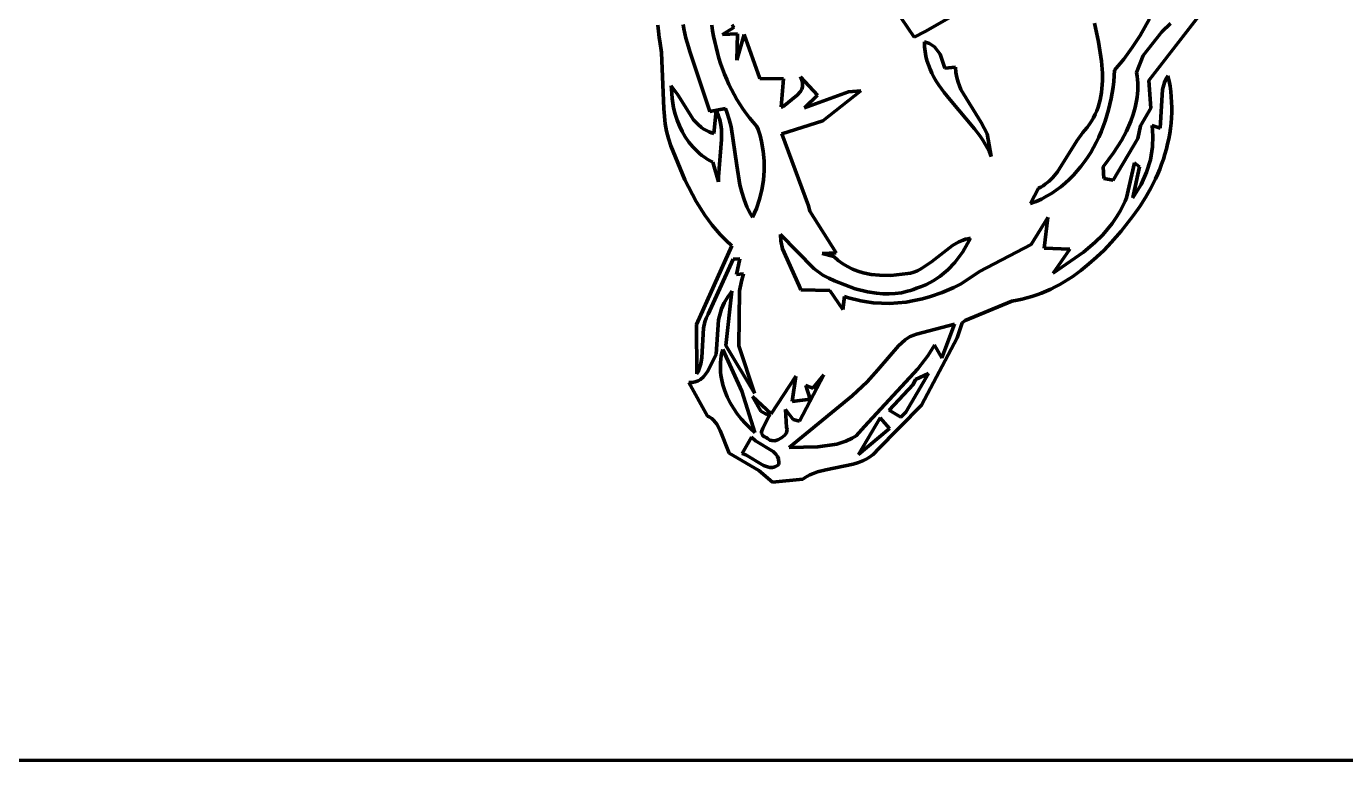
# Model space of a CAD drawing. Header units: millimetres. Extents: x 0 to 10.4, y 0 to 10.4.
# Drawn here: x 2.918 to 5.836, y 0 to 1.623 of the extents above; entities that cross this region are included whole.
import ezdxf

# ---------------------------------------------------------------- set-up
doc = ezdxf.new("R2010")
doc.units = ezdxf.units.MM
doc.layers.add('color#2b2b2bff', color=7, linetype='CONTINUOUS', lineweight=100)
doc.layers.add('color#fdfdfdff', color=7, linetype='CONTINUOUS', lineweight=100)

msp = doc.modelspace()

# ---------------------------------------------------------------- linework, layer by layer
at = {"layer": 'color#2b2b2bff'}
for p, q in [((5.1282, 1.7385), (4.9063, 1.6113)), ((5.5816, 1.7372), (5.4013, 1.5033)), ((4.8821, 1.5993), (4.8538, 1.6402)), ((5.4024, 1.6399), (5.3925, 1.6211)), ((4.3163, 1.612), (4.3151, 1.6257)), ((4.3182, 1.5983), (4.3163, 1.612)), ((4.3713, 1.6271), (4.3729, 1.6171)), ((4.3729, 1.6171), (4.3749, 1.6071)), ((4.3749, 1.6071), (4.3772, 1.5971)), ((4.4363, 1.6133), (4.4346, 1.6257)), ((4.4385, 1.601), (4.4363, 1.6133)), ((4.483, 1.6204), (4.4577, 1.6047)), ((4.4577, 1.6047), (4.4912, 1.6061)), ((4.4793, 1.6265), (4.483, 1.6204)), ((4.4912, 1.6061), (4.4898, 1.5484)), ((4.9063, 1.6113), (4.8821, 1.5993)), ((5.2899, 1.589), (5.281, 1.6302)), ((5.3925, 1.6211), (5.3819, 1.6027)), ((5.3883, 1.5587), (5.43, 1.6109)), ((5.43, 1.6109), (5.4489, 1.6293)), ((4.3197, 1.5901), (4.3182, 1.5983)), ((4.323, 1.5654), (4.3197, 1.5901)), ((4.3772, 1.5971), (4.3798, 1.5872)), ((4.3798, 1.5872), (4.3827, 1.5773)), ((4.3827, 1.5773), (4.386, 1.5675)), ((4.4409, 1.5887), (4.4385, 1.601)), ((4.4437, 1.5766), (4.4409, 1.5887)), ((4.4468, 1.5645), (4.4437, 1.5766)), ((4.4898, 1.5484), (4.5062, 1.6049)), ((4.5062, 1.6049), (4.5407, 1.508)), ((4.9049, 1.5889), (4.9157, 1.585)), ((4.9052, 1.578), (4.9049, 1.5889)), ((4.9062, 1.5675), (4.9052, 1.578)), ((4.9157, 1.585), (4.9267, 1.5777)), ((4.9267, 1.5777), (4.9394, 1.5614)), ((5.2966, 1.5459), (5.2899, 1.589)), ((5.3645, 1.576), (5.3455, 1.5505)), ((5.3819, 1.6027), (5.3645, 1.576)), ((4.328, 1.4405), (4.323, 1.5654)), ((4.386, 1.5675), (4.4304, 1.4345)), ((4.4502, 1.5525), (4.4468, 1.5645)), ((4.454, 1.5406), (4.4502, 1.5525)), ((4.9079, 1.5572), (4.9062, 1.5675)), ((4.9104, 1.5474), (4.9079, 1.5572)), ((4.9134, 1.5377), (4.9104, 1.5474)), ((4.9394, 1.5614), (4.9498, 1.5303)), ((5.3455, 1.5505), (5.325, 1.5261)), ((5.3737, 1.5207), (5.3883, 1.5587)), ((4.4581, 1.5289), (4.454, 1.5406)), ((4.4625, 1.5172), (4.4581, 1.5289)), ((4.9171, 1.5284), (4.9134, 1.5377)), ((4.9212, 1.5193), (4.9171, 1.5284)), ((4.9259, 1.5104), (4.9212, 1.5193)), ((4.9498, 1.5303), (4.9732, 1.5327)), ((4.9732, 1.5327), (4.9742, 1.5212)), ((4.9742, 1.5212), (4.9764, 1.5101)), ((5.2984, 1.5198), (5.2966, 1.5459)), ((5.2985, 1.5025), (5.2984, 1.5198)), ((5.325, 1.5261), (5.3244, 1.5136)), ((5.3751, 1.5129), (5.3737, 1.5207)), ((4.3447, 1.4916), (4.3449, 1.4846)), ((4.3594, 1.4716), (4.3447, 1.4916)), ((4.4673, 1.5058), (4.4625, 1.5172)), ((4.4724, 1.4944), (4.4673, 1.5058)), ((4.4779, 1.4833), (4.4724, 1.4944)), ((4.5407, 1.508), (4.5927, 1.5071)), ((4.5927, 1.5071), (4.5879, 1.4451)), ((4.6321, 1.5079), (4.6303, 1.5116)), ((4.6303, 1.5116), (4.6685, 1.471)), ((4.6334, 1.5043), (4.6321, 1.5079)), ((4.6333, 1.484), (4.6348, 1.4891)), ((4.6344, 1.501), (4.6334, 1.5043)), ((4.635, 1.4978), (4.6344, 1.501)), ((4.6348, 1.4891), (4.6352, 1.4919)), ((4.6352, 1.4948), (4.635, 1.4978)), ((4.6352, 1.4919), (4.6352, 1.4948)), ((4.931, 1.5017), (4.9259, 1.5104)), ((4.9365, 1.4932), (4.931, 1.5017)), ((4.9423, 1.4849), (4.9365, 1.4932)), ((4.9764, 1.5101), (4.9794, 1.4993)), ((4.9794, 1.4993), (4.9856, 1.4837)), ((5.2974, 1.4854), (5.2985, 1.5025)), ((5.322, 1.4884), (5.3202, 1.4759)), ((5.3234, 1.501), (5.322, 1.4884)), ((5.3244, 1.5136), (5.3234, 1.501)), ((5.3761, 1.5051), (5.3751, 1.5129)), ((5.3766, 1.4973), (5.3761, 1.5051)), ((5.3768, 1.4895), (5.3766, 1.4973)), ((5.3767, 1.4817), (5.3768, 1.4895)), ((5.4013, 1.5033), (5.4059, 1.4424)), ((5.4313, 1.4833), (5.4359, 1.4988)), ((5.4359, 1.4988), (5.4411, 1.5099)), ((5.4411, 1.5099), (5.4433, 1.5135)), ((5.4433, 1.5135), (5.4459, 1.502)), ((5.4459, 1.502), (5.448, 1.4904)), ((5.448, 1.4904), (5.4496, 1.4788)), ((4.3449, 1.4846), (4.3465, 1.4634)), ((4.3465, 1.4634), (4.35, 1.4426)), ((4.3942, 1.4165), (4.3594, 1.4716)), ((4.4837, 1.4723), (4.4779, 1.4833)), ((4.4899, 1.4615), (4.4837, 1.4723)), ((4.4964, 1.451), (4.4899, 1.4615)), ((4.5915, 1.445), (4.6236, 1.4708)), ((4.6236, 1.4708), (4.6308, 1.4792)), ((4.6308, 1.4792), (4.6333, 1.484)), ((4.6397, 1.4425), (4.7366, 1.4782)), ((4.6685, 1.471), (4.6397, 1.4425)), ((4.7638, 1.4803), (4.68, 1.4142)), ((4.7366, 1.4782), (4.7638, 1.4803)), ((4.9484, 1.4767), (4.9423, 1.4849)), ((4.9614, 1.4605), (4.9484, 1.4767)), ((5.0158, 1.3967), (4.9614, 1.4605)), ((4.9856, 1.4837), (5.0299, 1.4103)), ((5.2913, 1.4522), (5.2934, 1.4604)), ((5.2934, 1.4604), (5.2951, 1.4686)), ((5.2951, 1.4686), (5.2964, 1.477)), ((5.2964, 1.477), (5.2974, 1.4854)), ((5.3179, 1.4633), (5.3152, 1.4508)), ((5.3202, 1.4759), (5.3179, 1.4633)), ((5.3742, 1.4586), (5.3754, 1.4663)), ((5.3754, 1.4663), (5.3762, 1.474)), ((5.3762, 1.474), (5.3767, 1.4817)), ((5.4262, 1.3976), (5.4313, 1.4833)), ((5.4496, 1.4788), (5.4509, 1.4671)), ((5.4509, 1.4671), (5.4516, 1.4555)), ((4.3315, 1.4075), (4.328, 1.4405)), ((4.35, 1.4426), (4.3534, 1.429)), ((4.4304, 1.4345), (4.4649, 1.4416)), ((4.4437, 1.4369), (4.439, 1.3864)), ((4.4463, 1.4318), (4.4437, 1.4369)), ((4.4485, 1.4266), (4.4463, 1.4318)), ((4.4649, 1.4416), (4.4679, 1.4335)), ((4.4679, 1.4335), (4.473, 1.4171)), ((4.5033, 1.4406), (4.4964, 1.451)), ((4.5105, 1.4305), (4.5033, 1.4406)), ((4.5181, 1.4206), (4.5105, 1.4305)), ((4.5879, 1.4451), (4.5915, 1.445)), ((5.2826, 1.4286), (5.2859, 1.4363)), ((5.2859, 1.4363), (5.2888, 1.4442)), ((5.2888, 1.4442), (5.2913, 1.4522)), ((5.3121, 1.4383), (5.3086, 1.426)), ((5.3152, 1.4508), (5.3121, 1.4383)), ((5.3667, 1.4283), (5.371, 1.4433)), ((5.371, 1.4433), (5.3742, 1.4586)), ((5.4059, 1.4424), (5.3827, 1.4031)), ((5.4518, 1.4323), (5.4513, 1.4207)), ((5.4516, 1.4555), (5.4519, 1.4439)), ((5.4519, 1.4439), (5.4518, 1.4323)), ((4.3345, 1.3912), (4.3315, 1.4075)), ((4.3534, 1.429), (4.3576, 1.4157)), ((4.3576, 1.4157), (4.3628, 1.4028)), ((4.3628, 1.4028), (4.3688, 1.3904)), ((4.404, 1.4058), (4.3942, 1.4165)), ((4.4114, 1.3996), (4.404, 1.4058)), ((4.452, 1.4161), (4.4485, 1.4266)), ((4.4543, 1.4055), (4.452, 1.4161)), ((4.4557, 1.3948), (4.4543, 1.4055)), ((4.473, 1.4171), (4.4771, 1.4005)), ((4.526, 1.4109), (4.5181, 1.4206)), ((4.5343, 1.4015), (4.526, 1.4109)), ((4.5368, 1.395), (4.5343, 1.4015)), ((4.68, 1.4142), (4.5893, 1.3857)), ((5.0299, 1.4103), (5.0437, 1.3855)), ((5.2646, 1.3994), (5.2698, 1.4064)), ((5.2698, 1.4064), (5.2746, 1.4136)), ((5.2746, 1.4136), (5.2788, 1.421)), ((5.2788, 1.421), (5.2826, 1.4286)), ((5.3004, 1.4016), (5.2956, 1.3897)), ((5.3047, 1.4137), (5.3004, 1.4016)), ((5.3086, 1.426), (5.3047, 1.4137)), ((5.3518, 1.3916), (5.3614, 1.4134)), ((5.3614, 1.4134), (5.3667, 1.4283)), ((5.3827, 1.4031), (5.377, 1.3753)), ((5.4103, 1.3802), (5.4086, 1.4036)), ((5.4086, 1.4036), (5.4262, 1.3976)), ((5.4504, 1.4091), (5.4491, 1.3975)), ((5.4513, 1.4207), (5.4504, 1.4091)), ((4.3384, 1.375), (4.3345, 1.3912)), ((4.3435, 1.3589), (4.3384, 1.375)), ((4.3688, 1.3904), (4.3757, 1.3785)), ((4.3757, 1.3785), (4.3836, 1.3672)), ((4.4154, 1.3967), (4.4114, 1.3996)), ((4.4197, 1.3942), (4.4154, 1.3967)), ((4.4241, 1.3918), (4.4197, 1.3942)), ((4.4288, 1.3897), (4.4241, 1.3918)), ((4.4338, 1.3879), (4.4288, 1.3897)), ((4.439, 1.3864), (4.4338, 1.3879)), ((4.4489, 1.2903), (4.456, 1.3731)), ((4.456, 1.3731), (4.4557, 1.3948)), ((4.4771, 1.4005), (4.4896, 1.3151)), ((4.5411, 1.3817), (4.5368, 1.395)), ((4.5446, 1.3681), (4.5411, 1.3817)), ((4.5893, 1.3857), (4.6484, 1.2263)), ((5.0281, 1.38), (5.0158, 1.3967)), ((5.0339, 1.3714), (5.0281, 1.38)), ((5.0437, 1.3855), (5.0527, 1.335)), ((5.2416, 1.3701), (5.2551, 1.3883)), ((5.2551, 1.3883), (5.2588, 1.3926)), ((5.2588, 1.3926), (5.2646, 1.3994)), ((5.2904, 1.378), (5.2849, 1.3665)), ((5.2956, 1.3897), (5.2904, 1.378)), ((5.377, 1.3753), (5.3226, 1.2832)), ((5.3404, 1.3706), (5.3518, 1.3916)), ((5.4093, 1.3569), (5.4103, 1.3802)), ((5.4452, 1.3746), (5.4428, 1.3632)), ((5.4473, 1.386), (5.4452, 1.3746)), ((5.4491, 1.3975), (5.4473, 1.386)), ((4.3748, 1.2839), (4.3435, 1.3589)), ((4.3836, 1.3672), (4.3923, 1.3567)), ((4.3923, 1.3567), (4.4021, 1.3468)), ((4.4021, 1.3468), (4.4073, 1.3422)), ((4.5483, 1.3472), (4.5446, 1.3681)), ((4.5501, 1.3259), (4.5483, 1.3472)), ((5.0392, 1.3627), (5.0339, 1.3714)), ((5.0442, 1.3537), (5.0392, 1.3627)), ((5.0487, 1.3445), (5.0442, 1.3537)), ((5.0527, 1.335), (5.0487, 1.3445)), ((5.1994, 1.3017), (5.2416, 1.3701)), ((5.2725, 1.3442), (5.2657, 1.3334)), ((5.2789, 1.3552), (5.2725, 1.3442)), ((5.2849, 1.3665), (5.2789, 1.3552)), ((5.2998, 1.3127), (5.3233, 1.3437)), ((5.3233, 1.3437), (5.3404, 1.3706)), ((5.4045, 1.3282), (5.4093, 1.3569)), ((5.44, 1.3519), (5.4368, 1.3407)), ((5.4428, 1.3632), (5.44, 1.3519)), ((4.4073, 1.3422), (4.4127, 1.3378)), ((4.4127, 1.3378), (4.4184, 1.3337)), ((4.4184, 1.3337), (4.4243, 1.3297)), ((4.4243, 1.3297), (4.4305, 1.326)), ((4.4305, 1.326), (4.437, 1.3226)), ((4.437, 1.3226), (4.4493, 1.2794)), ((4.4896, 1.3151), (4.4967, 1.2728)), ((4.5501, 1.3044), (4.5501, 1.3259)), ((5.2584, 1.323), (5.2508, 1.3129)), ((5.2657, 1.3334), (5.2584, 1.323)), ((5.3516, 1.2441), (5.3691, 1.321)), ((5.3691, 1.321), (5.3803, 1.3122)), ((5.3961, 1.3003), (5.4045, 1.3282)), ((5.4294, 1.3185), (5.4252, 1.3076)), ((5.4333, 1.3295), (5.4294, 1.3185)), ((5.4368, 1.3407), (5.4333, 1.3295)), ((4.4493, 1.2794), (4.4489, 1.2903)), ((4.5484, 1.2829), (4.5501, 1.3044)), ((5.1806, 1.2809), (5.1886, 1.2888)), ((5.1886, 1.2888), (5.1994, 1.3017)), ((5.2254, 1.285), (5.2162, 1.2765)), ((5.2343, 1.2939), (5.2254, 1.285)), ((5.2428, 1.3032), (5.2343, 1.2939)), ((5.2508, 1.3129), (5.2428, 1.3032)), ((5.3014, 1.2869), (5.2998, 1.3127)), ((5.3226, 1.2832), (5.3014, 1.2869)), ((5.3803, 1.3122), (5.3675, 1.2516)), ((5.3842, 1.2736), (5.3961, 1.3003)), ((5.4159, 1.286), (5.4109, 1.2755)), ((5.4207, 1.2967), (5.4159, 1.286)), ((5.4252, 1.3076), (5.4207, 1.2967)), ((4.4, 1.2358), (4.3748, 1.2839)), ((4.4967, 1.2728), (4.5008, 1.2562)), ((4.5008, 1.2562), (4.5059, 1.24)), ((4.5398, 1.2407), (4.5449, 1.2616)), ((4.5449, 1.2616), (4.5484, 1.2829)), ((5.1397, 1.2311), (5.1569, 1.2649)), ((5.1569, 1.2649), (5.1621, 1.2676)), ((5.1621, 1.2676), (5.1671, 1.2706)), ((5.1671, 1.2706), (5.1718, 1.2739)), ((5.1718, 1.2739), (5.1806, 1.2809)), ((5.1964, 1.2609), (5.1859, 1.2538)), ((5.2065, 1.2684), (5.1964, 1.2609)), ((5.2162, 1.2765), (5.2065, 1.2684)), ((5.3659, 1.2437), (5.3842, 1.2736)), ((5.4055, 1.2651), (5.3939, 1.2447)), ((5.4109, 1.2755), (5.4055, 1.2651)), ((4.4193, 1.2053), (4.4, 1.2358)), ((4.5059, 1.24), (4.5089, 1.232)), ((4.5089, 1.232), (4.5122, 1.2241)), ((4.533, 1.2205), (4.5398, 1.2407)), ((4.6484, 1.2263), (4.6516, 1.2141)), ((5.1519, 1.2359), (5.1397, 1.2311)), ((5.1636, 1.2413), (5.1519, 1.2359)), ((5.1749, 1.2473), (5.1636, 1.2413)), ((5.1859, 1.2538), (5.1749, 1.2473)), ((5.3376, 1.2142), (5.3451, 1.2288)), ((5.3451, 1.2288), (5.3485, 1.2364)), ((5.3485, 1.2364), (5.3516, 1.2441)), ((5.3675, 1.2516), (5.3659, 1.2437)), ((5.3939, 1.2447), (5.3813, 1.225)), ((4.4354, 1.1836), (4.4193, 1.2053)), ((4.5122, 1.2241), (4.5159, 1.2163)), ((4.5159, 1.2163), (4.52, 1.2087)), ((4.52, 1.2087), (4.5245, 1.2011)), ((4.5245, 1.2011), (4.533, 1.2205)), ((4.6516, 1.2141), (4.7097, 1.1221)), ((5.1409, 1.1405), (5.1778, 1.2007)), ((5.1778, 1.2007), (5.1694, 1.1323)), ((5.3199, 1.1871), (5.3292, 1.2003)), ((5.3292, 1.2003), (5.3376, 1.2142)), ((5.3607, 1.1969), (5.34, 1.1705)), ((5.3678, 1.206), (5.3607, 1.1969)), ((5.3813, 1.225), (5.3678, 1.206)), ((4.453, 1.163), (4.4354, 1.1836)), ((5.2991, 1.1623), (5.3098, 1.1744)), ((5.3098, 1.1744), (5.3199, 1.1871)), ((5.34, 1.1705), (5.3178, 1.1449)), ((4.4655, 1.15), (4.453, 1.163)), ((4.4789, 1.1376), (4.4655, 1.15)), ((4.6601, 1.0878), (4.5867, 1.1627)), ((4.5867, 1.1627), (4.5874, 1.1489)), ((4.5874, 1.1489), (4.5908, 1.1313)), ((4.9205, 1.1026), (4.9669, 1.1386)), ((4.9669, 1.1386), (4.9807, 1.1464)), ((4.9807, 1.1464), (4.9905, 1.1505)), ((5.0063, 1.1547), (4.9894, 1.1245)), ((4.9905, 1.1505), (4.9956, 1.1522)), ((4.9956, 1.1522), (5.0009, 1.1536)), ((5.0009, 1.1536), (5.0063, 1.1547)), ((5.0268, 1.0811), (5.1409, 1.1405)), ((5.2569, 1.124), (5.2818, 1.1452)), ((5.2818, 1.1452), (5.2991, 1.1623)), ((5.3178, 1.1449), (5.3021, 1.1285)), ((4.4005, 0.964), (4.4789, 1.1376)), ((4.4962, 1.1091), (4.4816, 1.1083)), ((4.489, 1.0746), (4.4962, 1.1091)), ((4.5908, 1.1313), (4.6278, 1.0491)), ((4.7097, 1.1221), (4.6782, 1.1207)), ((4.6782, 1.1207), (4.7044, 1.114)), ((4.7044, 1.114), (4.714, 1.1056)), ((4.9894, 1.1245), (4.9721, 1.1013)), ((5.1694, 1.1323), (5.2265, 1.1301)), ((5.2265, 1.1301), (5.1897, 1.0777)), ((5.1897, 1.0777), (5.2569, 1.124)), ((5.2857, 1.1127), (5.2687, 1.0977)), ((5.3021, 1.1285), (5.2857, 1.1127)), ((4.4816, 1.1083), (4.4263, 0.9868)), ((4.6801, 1.0732), (4.6601, 1.0878)), ((4.714, 1.1056), (4.7242, 1.0982)), ((4.7242, 1.0982), (4.7348, 1.0918)), ((4.7348, 1.0918), (4.7459, 1.0864)), ((4.7459, 1.0864), (4.7573, 1.082)), ((4.7573, 1.082), (4.769, 1.0784)), ((4.8791, 1.0789), (4.8891, 1.0829)), ((4.8891, 1.0829), (4.8985, 1.0877)), ((4.8985, 1.0877), (4.9205, 1.1026)), ((4.9563, 1.0846), (4.9388, 1.0698)), ((4.9721, 1.1013), (4.9563, 1.0846)), ((4.9861, 1.0536), (5.0268, 1.0811)), ((5.251, 1.0835), (5.2327, 1.0702)), ((5.2687, 1.0977), (5.251, 1.0835)), ((4.5048, 1.0759), (4.489, 1.0746)), ((4.496, 1.0384), (4.5, 1.06)), ((4.5, 1.06), (4.5048, 1.0759)), ((4.6934, 1.066), (4.6801, 1.0732)), ((4.7059, 1.0602), (4.6934, 1.066)), ((4.7515, 1.043), (4.7059, 1.0602)), ((4.769, 1.0784), (4.7871, 1.0746)), ((4.7871, 1.0746), (4.8056, 1.0726)), ((4.8056, 1.0726), (4.8306, 1.0723)), ((4.8306, 1.0723), (4.8678, 1.0763)), ((4.8678, 1.0763), (4.8739, 1.0774)), ((4.8739, 1.0774), (4.8791, 1.0789)), ((4.9091, 1.0523), (4.8984, 1.0479)), ((4.9244, 1.0603), (4.9091, 1.0523)), ((4.9388, 1.0698), (4.9244, 1.0603)), ((4.9697, 1.0455), (4.9861, 1.0536)), ((5.204, 1.0524), (5.1941, 1.0471)), ((5.2137, 1.0581), (5.204, 1.0524)), ((5.2233, 1.064), (5.2137, 1.0581)), ((5.2327, 1.0702), (5.2233, 1.064)), ((4.462, 1.012), (4.4695, 1.0251)), ((4.4789, 1.0373), (4.4655, 0.9173)), ((4.4695, 1.0251), (4.4756, 1.0334)), ((4.4756, 1.0334), (4.4789, 1.0373)), ((4.4941, 0.9168), (4.496, 1.0384)), ((4.6278, 1.0491), (4.6313, 1.0409)), ((4.6313, 1.0409), (4.6957, 1.0391)), ((4.6957, 1.0391), (4.7244, 0.9968)), ((4.7244, 0.9968), (4.7282, 1.0261)), ((4.7282, 1.0261), (4.7371, 1.0231)), ((4.7371, 1.0231), (4.746, 1.0205)), ((4.7785, 1.0361), (4.7515, 1.043)), ((4.799, 1.0328), (4.7785, 1.0361)), ((4.8127, 1.0316), (4.799, 1.0328)), ((4.8264, 1.0314), (4.8127, 1.0316)), ((4.8401, 1.0322), (4.8264, 1.0314)), ((4.8537, 1.0342), (4.8401, 1.0322)), ((4.8672, 1.0373), (4.8537, 1.0342)), ((4.8739, 1.0393), (4.8672, 1.0373)), ((4.8806, 1.0416), (4.8739, 1.0393)), ((4.8873, 1.0443), (4.8806, 1.0416)), ((4.8984, 1.0479), (4.8873, 1.0443)), ((4.9004, 1.0207), (4.9181, 1.0257)), ((4.9181, 1.0257), (4.9442, 1.0347)), ((4.9442, 1.0347), (4.9697, 1.0455)), ((5.1316, 1.0225), (5.1207, 1.0197)), ((5.1424, 1.0256), (5.1316, 1.0225)), ((5.1531, 1.0292), (5.1424, 1.0256)), ((5.1636, 1.0331), (5.1531, 1.0292)), ((5.1739, 1.0374), (5.1636, 1.0331)), ((5.1841, 1.0421), (5.1739, 1.0374)), ((5.1941, 1.0471), (5.1841, 1.0421)), ((4.4494, 0.9741), (4.4561, 0.9982)), ((4.4561, 0.9982), (4.462, 1.012)), ((4.746, 1.0205), (4.755, 1.0181)), ((4.755, 1.0181), (4.764, 1.0161)), ((4.764, 1.0161), (4.7731, 1.0144)), ((4.7731, 1.0144), (4.7913, 1.0119)), ((4.7913, 1.0119), (4.8095, 1.0107)), ((4.8095, 1.0107), (4.8278, 1.0106)), ((4.8278, 1.0106), (4.8461, 1.0116)), ((4.8461, 1.0116), (4.8643, 1.0136)), ((4.8643, 1.0136), (4.8824, 1.0167)), ((4.8824, 1.0167), (4.9004, 1.0207)), ((5.0984, 1.0155), (4.9951, 0.9729)), ((5.1096, 1.0174), (5.0984, 1.0155)), ((5.1207, 1.0197), (5.1096, 1.0174)), ((4.4016, 0.855), (4.4005, 0.964)), ((4.4189, 0.9695), (4.416, 0.956)), ((4.422, 0.9782), (4.4189, 0.9695)), ((4.4263, 0.9868), (4.422, 0.9782)), ((4.4443, 0.8983), (4.4494, 0.9741)), ((4.971, 0.9649), (4.8873, 0.9424)), ((4.9433, 0.8902), (4.971, 0.9649)), ((4.9885, 0.9679), (4.9769, 0.9346)), ((4.9951, 0.9729), (4.9885, 0.9679)), ((4.416, 0.956), (4.4124, 0.8907)), ((4.872, 0.9365), (4.8619, 0.9301)), ((4.8793, 0.9399), (4.872, 0.9365)), ((4.8873, 0.9424), (4.8793, 0.9399)), ((4.9769, 0.9346), (4.8981, 0.7853)), ((4.4585, 0.9087), (4.4567, 0.9015)), ((4.5012, 0.8163), (4.4585, 0.9087)), ((4.4655, 0.9173), (4.5285, 0.812)), ((4.5285, 0.812), (4.4941, 0.9168)), ((4.8472, 0.9166), (4.8018, 0.864)), ((4.8619, 0.9301), (4.8472, 0.9166)), ((4.912, 0.8949), (4.9268, 0.9182)), ((4.9268, 0.9182), (4.9433, 0.8902)), ((4.41, 0.877), (4.4075, 0.868)), ((4.4124, 0.8907), (4.41, 0.877)), ((4.4256, 0.8604), (4.4443, 0.8983)), ((4.4537, 0.88), (4.4534, 0.8729)), ((4.4543, 0.8872), (4.4537, 0.88)), ((4.4553, 0.8944), (4.4543, 0.8872)), ((4.4567, 0.9015), (4.4553, 0.8944)), ((4.8902, 0.8656), (4.912, 0.8949)), ((4.9217, 0.8888), (4.9217, 0.8888)), ((4.4039, 0.8593), (4.4016, 0.855)), ((4.4075, 0.868), (4.4039, 0.8593)), ((4.4092, 0.8423), (4.4162, 0.8481)), ((4.4162, 0.8481), (4.4256, 0.8604)), ((4.4534, 0.8729), (4.4535, 0.8658)), ((4.4535, 0.8658), (4.4539, 0.8587)), ((4.4539, 0.8587), (4.4547, 0.8517)), ((4.4547, 0.8517), (4.4558, 0.8447)), ((4.6206, 0.8499), (4.566, 0.7667)), ((4.6121, 0.7934), (4.6206, 0.8499)), ((4.6283, 0.7499), (4.6821, 0.8524)), ((4.6821, 0.8524), (4.6577, 0.8231)), ((4.7721, 0.7385), (4.8902, 0.8656)), ((4.796, 0.8571), (4.7778, 0.837)), ((4.8018, 0.864), (4.796, 0.8571)), ((4.8637, 0.7701), (4.9135, 0.8557)), ((4.9135, 0.8557), (4.8851, 0.8427)), ((4.4251, 0.7614), (4.3838, 0.8356)), ((4.3838, 0.8356), (4.3876, 0.8356)), ((4.3876, 0.8356), (4.3912, 0.8359)), ((4.3912, 0.8359), (4.3979, 0.8372)), ((4.3979, 0.8372), (4.4039, 0.8393)), ((4.4039, 0.8393), (4.4092, 0.8423)), ((4.4558, 0.8447), (4.4589, 0.8308)), ((4.4589, 0.8308), (4.4632, 0.8172)), ((4.4632, 0.8172), (4.4685, 0.804)), ((4.6577, 0.8231), (4.6422, 0.8291)), ((4.6422, 0.8291), (4.6518, 0.7988)), ((4.7778, 0.837), (4.7452, 0.806)), ((4.8799, 0.8311), (4.8265, 0.7748)), ((4.8851, 0.8427), (4.8799, 0.8311)), ((4.4685, 0.804), (4.4749, 0.7911)), ((4.4749, 0.7911), (4.4822, 0.7787)), ((4.5297, 0.7255), (4.5012, 0.8163)), ((4.566, 0.7667), (4.5246, 0.8049)), ((4.5246, 0.8049), (4.5428, 0.7721)), ((4.7452, 0.806), (4.6057, 0.6918)), ((4.6518, 0.7988), (4.6121, 0.7934)), ((4.4284, 0.7597), (4.4251, 0.7614)), ((4.4342, 0.7559), (4.4284, 0.7597)), ((4.4822, 0.7787), (4.4903, 0.7668)), ((4.4903, 0.7668), (4.4992, 0.7555)), ((4.5428, 0.7721), (4.5529, 0.7662)), ((4.5608, 0.7609), (4.547, 0.7346)), ((4.5529, 0.7662), (4.5617, 0.7645)), ((4.5617, 0.7645), (4.5608, 0.7609)), ((4.6, 0.7366), (4.5976, 0.7761)), ((4.5976, 0.7761), (4.6142, 0.7536)), ((4.8981, 0.7853), (4.8003, 0.686)), ((4.8265, 0.7748), (4.8523, 0.7588)), ((4.8523, 0.7588), (4.8637, 0.7701)), ((4.4392, 0.7514), (4.4342, 0.7559)), ((4.4454, 0.7439), (4.4392, 0.7514)), ((4.453, 0.7295), (4.4454, 0.7439)), ((4.4992, 0.7555), (4.5088, 0.7448)), ((4.5088, 0.7448), (4.519, 0.7348)), ((4.519, 0.7348), (4.5297, 0.7255)), ((4.547, 0.7346), (4.5447, 0.727)), ((4.6009, 0.7326), (4.6, 0.7366)), ((4.6006, 0.7286), (4.6009, 0.7326)), ((4.6142, 0.7536), (4.6283, 0.7499)), ((4.754, 0.718), (4.7721, 0.7385)), ((4.8066, 0.7573), (4.7588, 0.6766)), ((4.7588, 0.6766), (4.8275, 0.7337)), ((4.8275, 0.7337), (4.8066, 0.7573)), ((4.473, 0.6795), (4.453, 0.7295)), ((4.5222, 0.7148), (4.5016, 0.6786)), ((4.5314, 0.7071), (4.5222, 0.7148)), ((4.5701, 0.6834), (4.5314, 0.7071)), ((4.5447, 0.727), (4.5447, 0.7236)), ((4.5447, 0.7236), (4.5457, 0.7205)), ((4.5457, 0.7205), (4.5466, 0.7191)), ((4.5466, 0.7191), (4.5478, 0.7178)), ((4.5478, 0.7178), (4.5494, 0.7166)), ((4.5494, 0.7166), (4.5514, 0.7155)), ((4.5514, 0.7155), (4.5537, 0.7145)), ((4.5537, 0.7145), (4.5565, 0.7137)), ((4.5565, 0.7137), (4.5579, 0.712)), ((4.5579, 0.712), (4.5595, 0.7105)), ((4.5595, 0.7105), (4.563, 0.7083)), ((4.563, 0.7083), (4.5671, 0.7072)), ((4.5671, 0.7072), (4.5736, 0.7071)), ((4.5736, 0.7071), (4.5803, 0.7087)), ((4.5803, 0.7087), (4.5889, 0.7131)), ((4.5889, 0.7131), (4.5958, 0.7193)), ((4.5958, 0.7193), (4.5993, 0.7248)), ((4.5993, 0.7248), (4.6006, 0.7286)), ((4.7107, 0.6997), (4.7306, 0.7059)), ((4.7306, 0.7059), (4.7449, 0.7125)), ((4.7449, 0.7125), (4.754, 0.718)), ((4.5382, 0.6409), (4.473, 0.6795)), ((4.5016, 0.6786), (4.5097, 0.6755)), ((4.5097, 0.6755), (4.5489, 0.6521)), ((4.5763, 0.6771), (4.5701, 0.6834)), ((4.5795, 0.6723), (4.5763, 0.6771)), ((4.5817, 0.667), (4.5795, 0.6723)), ((4.6057, 0.6918), (4.6689, 0.6938)), ((4.6689, 0.6938), (4.7107, 0.6997)), ((4.786, 0.6729), (4.7809, 0.6694)), ((4.791, 0.6768), (4.786, 0.6729)), ((4.7957, 0.6811), (4.791, 0.6768)), ((4.8003, 0.686), (4.7957, 0.6811)), ((4.5489, 0.6521), (4.5573, 0.649)), ((4.5573, 0.649), (4.563, 0.648)), ((4.563, 0.648), (4.5686, 0.6481)), ((4.5686, 0.6481), (4.5713, 0.6486)), ((4.5713, 0.6486), (4.5741, 0.6494)), ((4.5741, 0.6494), (4.5769, 0.6506)), ((4.5769, 0.6506), (4.5797, 0.6522)), ((4.5797, 0.6522), (4.5824, 0.6542)), ((4.5823, 0.6641), (4.5817, 0.667)), ((4.5827, 0.661), (4.5823, 0.6641)), ((4.5824, 0.6542), (4.5827, 0.6577)), ((4.5827, 0.6577), (4.5827, 0.661)), ((4.6864, 0.643), (4.6685, 0.6384)), ((4.7474, 0.6551), (4.6864, 0.643)), ((4.759, 0.6588), (4.7474, 0.6551)), ((4.7702, 0.6635), (4.759, 0.6588)), ((4.7756, 0.6663), (4.7702, 0.6635)), ((4.7809, 0.6694), (4.7756, 0.6663)), ((4.5687, 0.6152), (4.5382, 0.6409)), ((4.6355, 0.6223), (4.5687, 0.6152)), ((4.6406, 0.6258), (4.6355, 0.6223)), ((4.646, 0.629), (4.6406, 0.6258)), ((4.6514, 0.6317), (4.646, 0.629)), ((4.657, 0.6342), (4.6514, 0.6317)), ((4.6685, 0.6384), (4.657, 0.6342))]:
    msp.add_line(p, q, dxfattribs=at)
at = {"layer": 'color#fdfdfdff'}
for p, q in [((4.9063, 1.6113), (5.1282, 1.7385)), ((5.4013, 1.5033), (5.5816, 1.7372)), ((4.8538, 1.6402), (4.8821, 1.5993)), ((5.3925, 1.6211), (5.4024, 1.6399)), ((4.3151, 1.6257), (4.3163, 1.612)), ((4.3163, 1.612), (4.3182, 1.5983)), ((4.3729, 1.6171), (4.3713, 1.6271)), ((4.3749, 1.6071), (4.3729, 1.6171)), ((4.3772, 1.5971), (4.3749, 1.6071)), ((4.4346, 1.6257), (4.4363, 1.6133)), ((4.4363, 1.6133), (4.4385, 1.601)), ((4.4577, 1.6047), (4.483, 1.6204)), ((4.4912, 1.6061), (4.4577, 1.6047)), ((4.483, 1.6204), (4.4793, 1.6265)), ((4.4898, 1.5484), (4.4912, 1.6061)), ((4.8821, 1.5993), (4.9063, 1.6113)), ((5.281, 1.6302), (5.2899, 1.589)), ((5.3819, 1.6027), (5.3925, 1.6211)), ((5.43, 1.6109), (5.3883, 1.5587)), ((5.4489, 1.6293), (5.43, 1.6109)), ((4.3182, 1.5983), (4.3197, 1.5901)), ((4.3197, 1.5901), (4.323, 1.5654)), ((4.3798, 1.5872), (4.3772, 1.5971)), ((4.3827, 1.5773), (4.3798, 1.5872)), ((4.386, 1.5675), (4.3827, 1.5773)), ((4.4385, 1.601), (4.4409, 1.5887)), ((4.4409, 1.5887), (4.4437, 1.5766)), ((4.4437, 1.5766), (4.4468, 1.5645)), ((4.5062, 1.6049), (4.4898, 1.5484)), ((4.5407, 1.508), (4.5062, 1.6049)), ((4.9049, 1.5889), (4.9052, 1.578)), ((4.9157, 1.585), (4.9049, 1.5889)), ((4.9052, 1.578), (4.9062, 1.5675)), ((4.9267, 1.5777), (4.9157, 1.585)), ((4.9394, 1.5614), (4.9267, 1.5777)), ((5.2899, 1.589), (5.2966, 1.5459)), ((5.3455, 1.5505), (5.3645, 1.576)), ((5.3645, 1.576), (5.3819, 1.6027)), ((4.323, 1.5654), (4.328, 1.4405)), ((4.4304, 1.4345), (4.386, 1.5675)), ((4.4468, 1.5645), (4.4502, 1.5525)), ((4.4502, 1.5525), (4.454, 1.5406)), ((4.9062, 1.5675), (4.9079, 1.5572)), ((4.9079, 1.5572), (4.9104, 1.5474)), ((4.9104, 1.5474), (4.9134, 1.5377)), ((4.9498, 1.5303), (4.9394, 1.5614)), ((5.325, 1.5261), (5.3455, 1.5505)), ((5.3883, 1.5587), (5.3737, 1.5207)), ((4.454, 1.5406), (4.4581, 1.5289)), ((4.4581, 1.5289), (4.4625, 1.5172)), ((4.9134, 1.5377), (4.9171, 1.5284)), ((4.9171, 1.5284), (4.9212, 1.5193)), ((4.9212, 1.5193), (4.9259, 1.5104)), ((4.9732, 1.5327), (4.9498, 1.5303)), ((4.9742, 1.5212), (4.9732, 1.5327)), ((4.9764, 1.5101), (4.9742, 1.5212)), ((5.2966, 1.5459), (5.2984, 1.5198)), ((5.2984, 1.5198), (5.2985, 1.5025)), ((5.3244, 1.5136), (5.325, 1.5261)), ((5.3737, 1.5207), (5.3751, 1.5129)), ((4.3447, 1.4916), (4.3594, 1.4716)), ((4.3449, 1.4846), (4.3447, 1.4916)), ((4.4625, 1.5172), (4.4673, 1.5058)), ((4.4673, 1.5058), (4.4724, 1.4944)), ((4.4724, 1.4944), (4.4779, 1.4833)), ((4.5927, 1.5071), (4.5407, 1.508)), ((4.5879, 1.4451), (4.5927, 1.5071)), ((4.6685, 1.471), (4.6303, 1.5116)), ((4.6303, 1.5116), (4.6321, 1.5079)), ((4.6321, 1.5079), (4.6334, 1.5043)), ((4.6348, 1.4891), (4.6333, 1.484)), ((4.6334, 1.5043), (4.6344, 1.501)), ((4.6344, 1.501), (4.635, 1.4978)), ((4.6352, 1.4919), (4.6348, 1.4891)), ((4.635, 1.4978), (4.6352, 1.4948)), ((4.6352, 1.4948), (4.6352, 1.4919)), ((4.9259, 1.5104), (4.931, 1.5017)), ((4.931, 1.5017), (4.9365, 1.4932)), ((4.9365, 1.4932), (4.9423, 1.4849)), ((4.9794, 1.4993), (4.9764, 1.5101)), ((4.9856, 1.4837), (4.9794, 1.4993)), ((5.2985, 1.5025), (5.2974, 1.4854)), ((5.3202, 1.4759), (5.322, 1.4884)), ((5.322, 1.4884), (5.3234, 1.501)), ((5.3234, 1.501), (5.3244, 1.5136)), ((5.3751, 1.5129), (5.3761, 1.5051)), ((5.3761, 1.5051), (5.3766, 1.4973)), ((5.3766, 1.4973), (5.3768, 1.4895)), ((5.3768, 1.4895), (5.3767, 1.4817)), ((5.4059, 1.4424), (5.4013, 1.5033)), ((5.4359, 1.4988), (5.4313, 1.4833)), ((5.4411, 1.5099), (5.4359, 1.4988)), ((5.4433, 1.5135), (5.4411, 1.5099)), ((5.4459, 1.502), (5.4433, 1.5135)), ((5.448, 1.4904), (5.4459, 1.502)), ((5.4496, 1.4788), (5.448, 1.4904)), ((4.3465, 1.4634), (4.3449, 1.4846)), ((4.35, 1.4426), (4.3465, 1.4634)), ((4.3594, 1.4716), (4.3942, 1.4165)), ((4.4779, 1.4833), (4.4837, 1.4723)), ((4.4837, 1.4723), (4.4899, 1.4615)), ((4.4899, 1.4615), (4.4964, 1.451)), ((4.6236, 1.4708), (4.5915, 1.445)), ((4.6308, 1.4792), (4.6236, 1.4708)), ((4.6333, 1.484), (4.6308, 1.4792)), ((4.7366, 1.4782), (4.6397, 1.4425)), ((4.6397, 1.4425), (4.6685, 1.471)), ((4.68, 1.4142), (4.7638, 1.4803)), ((4.7638, 1.4803), (4.7366, 1.4782)), ((4.9423, 1.4849), (4.9484, 1.4767)), ((4.9484, 1.4767), (4.9614, 1.4605)), ((4.9614, 1.4605), (5.0158, 1.3967)), ((5.0299, 1.4103), (4.9856, 1.4837)), ((5.2934, 1.4604), (5.2913, 1.4522)), ((5.2951, 1.4686), (5.2934, 1.4604)), ((5.2964, 1.477), (5.2951, 1.4686)), ((5.2974, 1.4854), (5.2964, 1.477)), ((5.3152, 1.4508), (5.3179, 1.4633)), ((5.3179, 1.4633), (5.3202, 1.4759)), ((5.3754, 1.4663), (5.3742, 1.4586)), ((5.3762, 1.474), (5.3754, 1.4663)), ((5.3767, 1.4817), (5.3762, 1.474)), ((5.4313, 1.4833), (5.4262, 1.3976)), ((5.4509, 1.4671), (5.4496, 1.4788)), ((5.4516, 1.4555), (5.4509, 1.4671)), ((4.328, 1.4405), (4.3315, 1.4075)), ((4.3534, 1.429), (4.35, 1.4426)), ((4.4649, 1.4416), (4.4304, 1.4345)), ((4.439, 1.3864), (4.4437, 1.4369)), ((4.4437, 1.4369), (4.4463, 1.4318)), ((4.4463, 1.4318), (4.4485, 1.4266)), ((4.4679, 1.4335), (4.4649, 1.4416)), ((4.473, 1.4171), (4.4679, 1.4335)), ((4.4964, 1.451), (4.5033, 1.4406)), ((4.5033, 1.4406), (4.5105, 1.4305)), ((4.5105, 1.4305), (4.5181, 1.4206)), ((4.5915, 1.445), (4.5879, 1.4451)), ((5.2859, 1.4363), (5.2826, 1.4286)), ((5.2888, 1.4442), (5.2859, 1.4363)), ((5.2913, 1.4522), (5.2888, 1.4442)), ((5.3086, 1.426), (5.3121, 1.4383)), ((5.3121, 1.4383), (5.3152, 1.4508)), ((5.371, 1.4433), (5.3667, 1.4283)), ((5.3742, 1.4586), (5.371, 1.4433)), ((5.3827, 1.4031), (5.4059, 1.4424)), ((5.4513, 1.4207), (5.4518, 1.4323)), ((5.4519, 1.4439), (5.4516, 1.4555)), ((5.4518, 1.4323), (5.4519, 1.4439)), ((4.3315, 1.4075), (4.3345, 1.3912)), ((4.3576, 1.4157), (4.3534, 1.429)), ((4.3628, 1.4028), (4.3576, 1.4157)), ((4.3688, 1.3904), (4.3628, 1.4028)), ((4.3942, 1.4165), (4.404, 1.4058)), ((4.404, 1.4058), (4.4114, 1.3996)), ((4.4485, 1.4266), (4.452, 1.4161)), ((4.452, 1.4161), (4.4543, 1.4055)), ((4.4543, 1.4055), (4.4557, 1.3948)), ((4.4771, 1.4005), (4.473, 1.4171)), ((4.5181, 1.4206), (4.526, 1.4109)), ((4.526, 1.4109), (4.5343, 1.4015)), ((4.5343, 1.4015), (4.5368, 1.395)), ((4.5893, 1.3857), (4.68, 1.4142)), ((5.0437, 1.3855), (5.0299, 1.4103)), ((5.2698, 1.4064), (5.2646, 1.3994)), ((5.2746, 1.4136), (5.2698, 1.4064)), ((5.2788, 1.421), (5.2746, 1.4136)), ((5.2826, 1.4286), (5.2788, 1.421)), ((5.2956, 1.3897), (5.3004, 1.4016)), ((5.3004, 1.4016), (5.3047, 1.4137)), ((5.3047, 1.4137), (5.3086, 1.426)), ((5.3614, 1.4134), (5.3518, 1.3916)), ((5.3667, 1.4283), (5.3614, 1.4134)), ((5.377, 1.3753), (5.3827, 1.4031)), ((5.4262, 1.3976), (5.4086, 1.4036)), ((5.4086, 1.4036), (5.4103, 1.3802)), ((5.4491, 1.3975), (5.4504, 1.4091)), ((5.4504, 1.4091), (5.4513, 1.4207)), ((4.3345, 1.3912), (4.3384, 1.375)), ((4.3384, 1.375), (4.3435, 1.3589)), ((4.3757, 1.3785), (4.3688, 1.3904)), ((4.3836, 1.3672), (4.3757, 1.3785)), ((4.4114, 1.3996), (4.4154, 1.3967)), ((4.4154, 1.3967), (4.4197, 1.3942)), ((4.4197, 1.3942), (4.4241, 1.3918)), ((4.4241, 1.3918), (4.4288, 1.3897)), ((4.4288, 1.3897), (4.4338, 1.3879)), ((4.4338, 1.3879), (4.439, 1.3864)), ((4.456, 1.3731), (4.4489, 1.2903)), ((4.4557, 1.3948), (4.456, 1.3731)), ((4.4896, 1.3151), (4.4771, 1.4005)), ((4.5368, 1.395), (4.5411, 1.3817)), ((4.5411, 1.3817), (4.5446, 1.3681)), ((4.6484, 1.2263), (4.5893, 1.3857)), ((5.0158, 1.3967), (5.0281, 1.38)), ((5.0281, 1.38), (5.0339, 1.3714)), ((5.0527, 1.335), (5.0437, 1.3855)), ((5.2551, 1.3883), (5.2416, 1.3701)), ((5.2588, 1.3926), (5.2551, 1.3883)), ((5.2646, 1.3994), (5.2588, 1.3926)), ((5.2849, 1.3665), (5.2904, 1.378)), ((5.2904, 1.378), (5.2956, 1.3897)), ((5.3226, 1.2832), (5.377, 1.3753)), ((5.3518, 1.3916), (5.3404, 1.3706)), ((5.4103, 1.3802), (5.4093, 1.3569)), ((5.4428, 1.3632), (5.4452, 1.3746)), ((5.4452, 1.3746), (5.4473, 1.386)), ((5.4473, 1.386), (5.4491, 1.3975)), ((4.3435, 1.3589), (4.3748, 1.2839)), ((4.3923, 1.3567), (4.3836, 1.3672)), ((4.4021, 1.3468), (4.3923, 1.3567)), ((4.4073, 1.3422), (4.4021, 1.3468)), ((4.5446, 1.3681), (4.5483, 1.3472)), ((4.5483, 1.3472), (4.5501, 1.3259)), ((5.0339, 1.3714), (5.0392, 1.3627)), ((5.0392, 1.3627), (5.0442, 1.3537)), ((5.0442, 1.3537), (5.0487, 1.3445)), ((5.0487, 1.3445), (5.0527, 1.335)), ((5.2416, 1.3701), (5.1994, 1.3017)), ((5.2657, 1.3334), (5.2725, 1.3442)), ((5.2725, 1.3442), (5.2789, 1.3552)), ((5.2789, 1.3552), (5.2849, 1.3665)), ((5.3233, 1.3437), (5.2998, 1.3127)), ((5.3404, 1.3706), (5.3233, 1.3437)), ((5.4093, 1.3569), (5.4045, 1.3282)), ((5.4368, 1.3407), (5.44, 1.3519)), ((5.44, 1.3519), (5.4428, 1.3632)), ((4.4127, 1.3378), (4.4073, 1.3422)), ((4.4184, 1.3337), (4.4127, 1.3378)), ((4.4243, 1.3297), (4.4184, 1.3337)), ((4.4305, 1.326), (4.4243, 1.3297)), ((4.437, 1.3226), (4.4305, 1.326)), ((4.4493, 1.2794), (4.437, 1.3226)), ((4.4967, 1.2728), (4.4896, 1.3151)), ((4.5501, 1.3259), (4.5501, 1.3044)), ((5.2508, 1.3129), (5.2584, 1.323)), ((5.2584, 1.323), (5.2657, 1.3334)), ((5.3691, 1.321), (5.3516, 1.2441)), ((5.3803, 1.3122), (5.3691, 1.321)), ((5.4045, 1.3282), (5.3961, 1.3003)), ((5.4252, 1.3076), (5.4294, 1.3185)), ((5.4294, 1.3185), (5.4333, 1.3295)), ((5.4333, 1.3295), (5.4368, 1.3407)), ((4.4489, 1.2903), (4.4493, 1.2794)), ((4.5501, 1.3044), (4.5484, 1.2829)), ((5.1886, 1.2888), (5.1806, 1.2809)), ((5.1994, 1.3017), (5.1886, 1.2888)), ((5.2162, 1.2765), (5.2254, 1.285)), ((5.2254, 1.285), (5.2343, 1.2939)), ((5.2343, 1.2939), (5.2428, 1.3032)), ((5.2428, 1.3032), (5.2508, 1.3129)), ((5.2998, 1.3127), (5.3014, 1.2869)), ((5.3014, 1.2869), (5.3226, 1.2832)), ((5.3675, 1.2516), (5.3803, 1.3122)), ((5.3961, 1.3003), (5.3842, 1.2736)), ((5.4109, 1.2755), (5.4159, 1.286)), ((5.4159, 1.286), (5.4207, 1.2967)), ((5.4207, 1.2967), (5.4252, 1.3076)), ((4.3748, 1.2839), (4.4, 1.2358)), ((4.5008, 1.2562), (4.4967, 1.2728)), ((4.5059, 1.24), (4.5008, 1.2562)), ((4.5449, 1.2616), (4.5398, 1.2407)), ((4.5484, 1.2829), (4.5449, 1.2616)), ((5.1569, 1.2649), (5.1397, 1.2311)), ((5.1621, 1.2676), (5.1569, 1.2649)), ((5.1671, 1.2706), (5.1621, 1.2676)), ((5.1718, 1.2739), (5.1671, 1.2706)), ((5.1806, 1.2809), (5.1718, 1.2739)), ((5.1859, 1.2538), (5.1964, 1.2609)), ((5.1964, 1.2609), (5.2065, 1.2684)), ((5.2065, 1.2684), (5.2162, 1.2765)), ((5.3842, 1.2736), (5.3659, 1.2437)), ((5.3939, 1.2447), (5.4055, 1.2651)), ((5.4055, 1.2651), (5.4109, 1.2755)), ((4.4, 1.2358), (4.4193, 1.2053)), ((4.5089, 1.232), (4.5059, 1.24)), ((4.5122, 1.2241), (4.5089, 1.232)), ((4.5398, 1.2407), (4.533, 1.2205)), ((4.6516, 1.2141), (4.6484, 1.2263)), ((5.1397, 1.2311), (5.1519, 1.2359)), ((5.1519, 1.2359), (5.1636, 1.2413)), ((5.1636, 1.2413), (5.1749, 1.2473)), ((5.1749, 1.2473), (5.1859, 1.2538)), ((5.3451, 1.2288), (5.3376, 1.2142)), ((5.3485, 1.2364), (5.3451, 1.2288)), ((5.3516, 1.2441), (5.3485, 1.2364)), ((5.3659, 1.2437), (5.3675, 1.2516)), ((5.3813, 1.225), (5.3939, 1.2447)), ((4.4193, 1.2053), (4.4354, 1.1836)), ((4.5159, 1.2163), (4.5122, 1.2241)), ((4.52, 1.2087), (4.5159, 1.2163)), ((4.5245, 1.2011), (4.52, 1.2087)), ((4.533, 1.2205), (4.5245, 1.2011)), ((4.7097, 1.1221), (4.6516, 1.2141)), ((5.1778, 1.2007), (5.1409, 1.1405)), ((5.1694, 1.1323), (5.1778, 1.2007)), ((5.3292, 1.2003), (5.3199, 1.1871)), ((5.3376, 1.2142), (5.3292, 1.2003)), ((5.34, 1.1705), (5.3607, 1.1969)), ((5.3607, 1.1969), (5.3678, 1.206)), ((5.3678, 1.206), (5.3813, 1.225)), ((4.4354, 1.1836), (4.453, 1.163)), ((5.3098, 1.1744), (5.2991, 1.1623)), ((5.3199, 1.1871), (5.3098, 1.1744)), ((5.3178, 1.1449), (5.34, 1.1705)), ((4.453, 1.163), (4.4655, 1.15)), ((4.4655, 1.15), (4.4789, 1.1376)), ((4.5874, 1.1489), (4.5867, 1.1627)), ((4.5867, 1.1627), (4.6601, 1.0878)), ((4.5908, 1.1313), (4.5874, 1.1489)), ((4.9669, 1.1386), (4.9205, 1.1026)), ((4.9807, 1.1464), (4.9669, 1.1386)), ((4.9905, 1.1505), (4.9807, 1.1464)), ((4.9894, 1.1245), (5.0063, 1.1547)), ((4.9956, 1.1522), (4.9905, 1.1505)), ((5.0009, 1.1536), (4.9956, 1.1522)), ((5.0063, 1.1547), (5.0009, 1.1536)), ((5.1409, 1.1405), (5.0268, 1.0811)), ((5.2818, 1.1452), (5.2569, 1.124)), ((5.2991, 1.1623), (5.2818, 1.1452)), ((5.3021, 1.1285), (5.3178, 1.1449)), ((4.4789, 1.1376), (4.4005, 0.964)), ((4.4816, 1.1083), (4.4962, 1.1091)), ((4.4962, 1.1091), (4.489, 1.0746)), ((4.6278, 1.0491), (4.5908, 1.1313)), ((4.6782, 1.1207), (4.7097, 1.1221)), ((4.7044, 1.114), (4.6782, 1.1207)), ((4.714, 1.1056), (4.7044, 1.114)), ((4.9721, 1.1013), (4.9894, 1.1245)), ((5.2265, 1.1301), (5.1694, 1.1323)), ((5.1897, 1.0777), (5.2265, 1.1301)), ((5.2569, 1.124), (5.1897, 1.0777)), ((5.2687, 1.0977), (5.2857, 1.1127)), ((5.2857, 1.1127), (5.3021, 1.1285)), ((4.4263, 0.9868), (4.4816, 1.1083)), ((4.6601, 1.0878), (4.6801, 1.0732)), ((4.7242, 1.0982), (4.714, 1.1056)), ((4.7348, 1.0918), (4.7242, 1.0982)), ((4.7459, 1.0864), (4.7348, 1.0918)), ((4.7573, 1.082), (4.7459, 1.0864)), ((4.769, 1.0784), (4.7573, 1.082)), ((4.8891, 1.0829), (4.8791, 1.0789)), ((4.8985, 1.0877), (4.8891, 1.0829)), ((4.9205, 1.1026), (4.8985, 1.0877)), ((4.9388, 1.0698), (4.9563, 1.0846)), ((4.9563, 1.0846), (4.9721, 1.1013)), ((5.0268, 1.0811), (4.9861, 1.0536)), ((5.2327, 1.0702), (5.251, 1.0835)), ((5.251, 1.0835), (5.2687, 1.0977)), ((4.489, 1.0746), (4.5048, 1.0759)), ((4.5, 1.06), (4.496, 1.0384)), ((4.5048, 1.0759), (4.5, 1.06)), ((4.6801, 1.0732), (4.6934, 1.066)), ((4.6934, 1.066), (4.7059, 1.0602)), ((4.7059, 1.0602), (4.7515, 1.043)), ((4.7871, 1.0746), (4.769, 1.0784)), ((4.8056, 1.0726), (4.7871, 1.0746)), ((4.8306, 1.0723), (4.8056, 1.0726)), ((4.8678, 1.0763), (4.8306, 1.0723)), ((4.8739, 1.0774), (4.8678, 1.0763)), ((4.8791, 1.0789), (4.8739, 1.0774)), ((4.8984, 1.0479), (4.9091, 1.0523)), ((4.9091, 1.0523), (4.9244, 1.0603)), ((4.9244, 1.0603), (4.9388, 1.0698)), ((4.9861, 1.0536), (4.9697, 1.0455)), ((5.1941, 1.0471), (5.204, 1.0524)), ((5.204, 1.0524), (5.2137, 1.0581)), ((5.2137, 1.0581), (5.2233, 1.064)), ((5.2233, 1.064), (5.2327, 1.0702)), ((4.4695, 1.0251), (4.462, 1.012)), ((4.4655, 0.9173), (4.4789, 1.0373)), ((4.4756, 1.0334), (4.4695, 1.0251)), ((4.4789, 1.0373), (4.4756, 1.0334)), ((4.496, 1.0384), (4.4941, 0.9168)), ((4.6313, 1.0409), (4.6278, 1.0491)), ((4.6957, 1.0391), (4.6313, 1.0409)), ((4.7244, 0.9968), (4.6957, 1.0391)), ((4.7282, 1.0261), (4.7244, 0.9968)), ((4.7371, 1.0231), (4.7282, 1.0261)), ((4.746, 1.0205), (4.7371, 1.0231)), ((4.7515, 1.043), (4.7785, 1.0361)), ((4.7785, 1.0361), (4.799, 1.0328)), ((4.799, 1.0328), (4.8127, 1.0316)), ((4.8127, 1.0316), (4.8264, 1.0314)), ((4.8264, 1.0314), (4.8401, 1.0322)), ((4.8401, 1.0322), (4.8537, 1.0342)), ((4.8537, 1.0342), (4.8672, 1.0373)), ((4.8672, 1.0373), (4.8739, 1.0393)), ((4.8739, 1.0393), (4.8806, 1.0416)), ((4.8806, 1.0416), (4.8873, 1.0443)), ((4.8873, 1.0443), (4.8984, 1.0479)), ((4.9181, 1.0257), (4.9004, 1.0207)), ((4.9442, 1.0347), (4.9181, 1.0257)), ((4.9697, 1.0455), (4.9442, 1.0347)), ((5.1207, 1.0197), (5.1316, 1.0225)), ((5.1316, 1.0225), (5.1424, 1.0256)), ((5.1424, 1.0256), (5.1531, 1.0292)), ((5.1531, 1.0292), (5.1636, 1.0331)), ((5.1636, 1.0331), (5.1739, 1.0374)), ((5.1739, 1.0374), (5.1841, 1.0421)), ((5.1841, 1.0421), (5.1941, 1.0471)), ((4.4561, 0.9982), (4.4494, 0.9741)), ((4.462, 1.012), (4.4561, 0.9982)), ((4.755, 1.0181), (4.746, 1.0205)), ((4.764, 1.0161), (4.755, 1.0181)), ((4.7731, 1.0144), (4.764, 1.0161)), ((4.7913, 1.0119), (4.7731, 1.0144)), ((4.8095, 1.0107), (4.7913, 1.0119)), ((4.8278, 1.0106), (4.8095, 1.0107)), ((4.8461, 1.0116), (4.8278, 1.0106)), ((4.8643, 1.0136), (4.8461, 1.0116)), ((4.8824, 1.0167), (4.8643, 1.0136)), ((4.9004, 1.0207), (4.8824, 1.0167)), ((4.9951, 0.9729), (5.0984, 1.0155)), ((5.0984, 1.0155), (5.1096, 1.0174)), ((5.1096, 1.0174), (5.1207, 1.0197)), ((4.4005, 0.964), (4.4016, 0.855)), ((4.416, 0.956), (4.4189, 0.9695)), ((4.4189, 0.9695), (4.422, 0.9782)), ((4.422, 0.9782), (4.4263, 0.9868)), ((4.4494, 0.9741), (4.4443, 0.8983)), ((4.8873, 0.9424), (4.971, 0.9649)), ((4.971, 0.9649), (4.9433, 0.8902)), ((4.9769, 0.9346), (4.9885, 0.9679)), ((4.9885, 0.9679), (4.9951, 0.9729)), ((4.4124, 0.8907), (4.416, 0.956)), ((4.8619, 0.9301), (4.872, 0.9365)), ((4.872, 0.9365), (4.8793, 0.9399)), ((4.8793, 0.9399), (4.8873, 0.9424)), ((4.8981, 0.7853), (4.9769, 0.9346)), ((4.4567, 0.9015), (4.4585, 0.9087)), ((4.4585, 0.9087), (4.5012, 0.8163)), ((4.5285, 0.812), (4.4655, 0.9173)), ((4.4941, 0.9168), (4.5285, 0.812)), ((4.8018, 0.864), (4.8472, 0.9166)), ((4.8472, 0.9166), (4.8619, 0.9301)), ((4.9268, 0.9182), (4.912, 0.8949)), ((4.9433, 0.8902), (4.9268, 0.9182)), ((4.4075, 0.868), (4.41, 0.877)), ((4.41, 0.877), (4.4124, 0.8907)), ((4.4443, 0.8983), (4.4256, 0.8604)), ((4.4534, 0.8729), (4.4537, 0.88)), ((4.4537, 0.88), (4.4543, 0.8872)), ((4.4543, 0.8872), (4.4553, 0.8944)), ((4.4553, 0.8944), (4.4567, 0.9015)), ((4.912, 0.8949), (4.8902, 0.8656)), ((4.9217, 0.8888), (4.9217, 0.8888)), ((4.4016, 0.855), (4.4039, 0.8593)), ((4.4039, 0.8593), (4.4075, 0.868)), ((4.4162, 0.8481), (4.4092, 0.8423)), ((4.4256, 0.8604), (4.4162, 0.8481)), ((4.4535, 0.8658), (4.4534, 0.8729)), ((4.4539, 0.8587), (4.4535, 0.8658)), ((4.4547, 0.8517), (4.4539, 0.8587)), ((4.4558, 0.8447), (4.4547, 0.8517)), ((4.566, 0.7667), (4.6206, 0.8499)), ((4.6206, 0.8499), (4.6121, 0.7934)), ((4.6821, 0.8524), (4.6283, 0.7499)), ((4.6577, 0.8231), (4.6821, 0.8524)), ((4.8902, 0.8656), (4.7721, 0.7385)), ((4.7778, 0.837), (4.796, 0.8571)), ((4.796, 0.8571), (4.8018, 0.864)), ((4.9135, 0.8557), (4.8637, 0.7701)), ((4.8851, 0.8427), (4.9135, 0.8557)), ((4.3876, 0.8356), (4.3838, 0.8356)), ((4.3838, 0.8356), (4.4251, 0.7614)), ((4.3912, 0.8359), (4.3876, 0.8356)), ((4.3979, 0.8372), (4.3912, 0.8359)), ((4.4039, 0.8393), (4.3979, 0.8372)), ((4.4092, 0.8423), (4.4039, 0.8393)), ((4.4589, 0.8308), (4.4558, 0.8447)), ((4.4632, 0.8172), (4.4589, 0.8308)), ((4.4685, 0.804), (4.4632, 0.8172)), ((4.6518, 0.7988), (4.6422, 0.8291)), ((4.6422, 0.8291), (4.6577, 0.8231)), ((4.7452, 0.806), (4.7778, 0.837)), ((4.8265, 0.7748), (4.8799, 0.8311)), ((4.8799, 0.8311), (4.8851, 0.8427)), ((4.4749, 0.7911), (4.4685, 0.804)), ((4.4822, 0.7787), (4.4749, 0.7911)), ((4.5012, 0.8163), (4.5297, 0.7255)), ((4.5428, 0.7721), (4.5246, 0.8049)), ((4.5246, 0.8049), (4.566, 0.7667)), ((4.6057, 0.6918), (4.7452, 0.806)), ((4.6121, 0.7934), (4.6518, 0.7988)), ((4.4251, 0.7614), (4.4284, 0.7597)), ((4.4284, 0.7597), (4.4342, 0.7559)), ((4.4903, 0.7668), (4.4822, 0.7787)), ((4.4992, 0.7555), (4.4903, 0.7668)), ((4.5529, 0.7662), (4.5428, 0.7721)), ((4.547, 0.7346), (4.5608, 0.7609)), ((4.5617, 0.7645), (4.5529, 0.7662)), ((4.5608, 0.7609), (4.5617, 0.7645)), ((4.6142, 0.7536), (4.5976, 0.7761)), ((4.5976, 0.7761), (4.6, 0.7366)), ((4.8003, 0.686), (4.8981, 0.7853)), ((4.8523, 0.7588), (4.8265, 0.7748)), ((4.8637, 0.7701), (4.8523, 0.7588)), ((4.4342, 0.7559), (4.4392, 0.7514)), ((4.4392, 0.7514), (4.4454, 0.7439)), ((4.4454, 0.7439), (4.453, 0.7295)), ((4.5088, 0.7448), (4.4992, 0.7555)), ((4.519, 0.7348), (4.5088, 0.7448)), ((4.5297, 0.7255), (4.519, 0.7348)), ((4.5447, 0.727), (4.547, 0.7346)), ((4.6, 0.7366), (4.6009, 0.7326)), ((4.6009, 0.7326), (4.6006, 0.7286)), ((4.6283, 0.7499), (4.6142, 0.7536)), ((4.7721, 0.7385), (4.754, 0.718)), ((4.7588, 0.6766), (4.8066, 0.7573)), ((4.8275, 0.7337), (4.7588, 0.6766)), ((4.8066, 0.7573), (4.8275, 0.7337)), ((4.453, 0.7295), (4.473, 0.6795)), ((4.5016, 0.6786), (4.5222, 0.7148)), ((4.5222, 0.7148), (4.5314, 0.7071)), ((4.5314, 0.7071), (4.5701, 0.6834)), ((4.5447, 0.7236), (4.5447, 0.727)), ((4.5457, 0.7205), (4.5447, 0.7236)), ((4.5466, 0.7191), (4.5457, 0.7205)), ((4.5478, 0.7178), (4.5466, 0.7191)), ((4.5494, 0.7166), (4.5478, 0.7178)), ((4.5514, 0.7155), (4.5494, 0.7166)), ((4.5537, 0.7145), (4.5514, 0.7155)), ((4.5565, 0.7137), (4.5537, 0.7145)), ((4.5579, 0.712), (4.5565, 0.7137)), ((4.5595, 0.7105), (4.5579, 0.712)), ((4.563, 0.7083), (4.5595, 0.7105)), ((4.5671, 0.7072), (4.563, 0.7083)), ((4.5736, 0.7071), (4.5671, 0.7072)), ((4.5803, 0.7087), (4.5736, 0.7071)), ((4.5889, 0.7131), (4.5803, 0.7087)), ((4.5958, 0.7193), (4.5889, 0.7131)), ((4.5993, 0.7248), (4.5958, 0.7193)), ((4.6006, 0.7286), (4.5993, 0.7248)), ((4.7306, 0.7059), (4.7107, 0.6997)), ((4.7449, 0.7125), (4.7306, 0.7059)), ((4.754, 0.718), (4.7449, 0.7125)), ((4.473, 0.6795), (4.5382, 0.6409)), ((4.5097, 0.6755), (4.5016, 0.6786)), ((4.5489, 0.6521), (4.5097, 0.6755)), ((4.5701, 0.6834), (4.5763, 0.6771)), ((4.5763, 0.6771), (4.5795, 0.6723)), ((4.5795, 0.6723), (4.5817, 0.667)), ((4.6689, 0.6938), (4.6057, 0.6918)), ((4.7107, 0.6997), (4.6689, 0.6938)), ((4.7809, 0.6694), (4.786, 0.6729)), ((4.786, 0.6729), (4.791, 0.6768)), ((4.791, 0.6768), (4.7957, 0.6811)), ((4.7957, 0.6811), (4.8003, 0.686)), ((4.5573, 0.649), (4.5489, 0.6521)), ((4.563, 0.648), (4.5573, 0.649)), ((4.5686, 0.6481), (4.563, 0.648)), ((4.5713, 0.6486), (4.5686, 0.6481)), ((4.5741, 0.6494), (4.5713, 0.6486)), ((4.5769, 0.6506), (4.5741, 0.6494)), ((4.5797, 0.6522), (4.5769, 0.6506)), ((4.5824, 0.6542), (4.5797, 0.6522)), ((4.5817, 0.667), (4.5823, 0.6641)), ((4.5823, 0.6641), (4.5827, 0.661)), ((4.5827, 0.6577), (4.5824, 0.6542)), ((4.5827, 0.661), (4.5827, 0.6577)), ((4.6685, 0.6384), (4.6864, 0.643)), ((4.6864, 0.643), (4.7474, 0.6551)), ((4.7474, 0.6551), (4.759, 0.6588)), ((4.759, 0.6588), (4.7702, 0.6635)), ((4.7702, 0.6635), (4.7756, 0.6663)), ((4.7756, 0.6663), (4.7809, 0.6694)), ((4.5382, 0.6409), (4.5687, 0.6152)), ((4.5687, 0.6152), (4.6355, 0.6223)), ((4.6355, 0.6223), (4.6406, 0.6258)), ((4.6406, 0.6258), (4.646, 0.629)), ((4.646, 0.629), (4.6514, 0.6317)), ((4.6514, 0.6317), (4.657, 0.6342)), ((4.657, 0.6342), (4.6685, 0.6384)), ((10.4167, 0), (0, 0))]:
    msp.add_line(p, q, dxfattribs=at)

doc.saveas('drawing.dxf')
